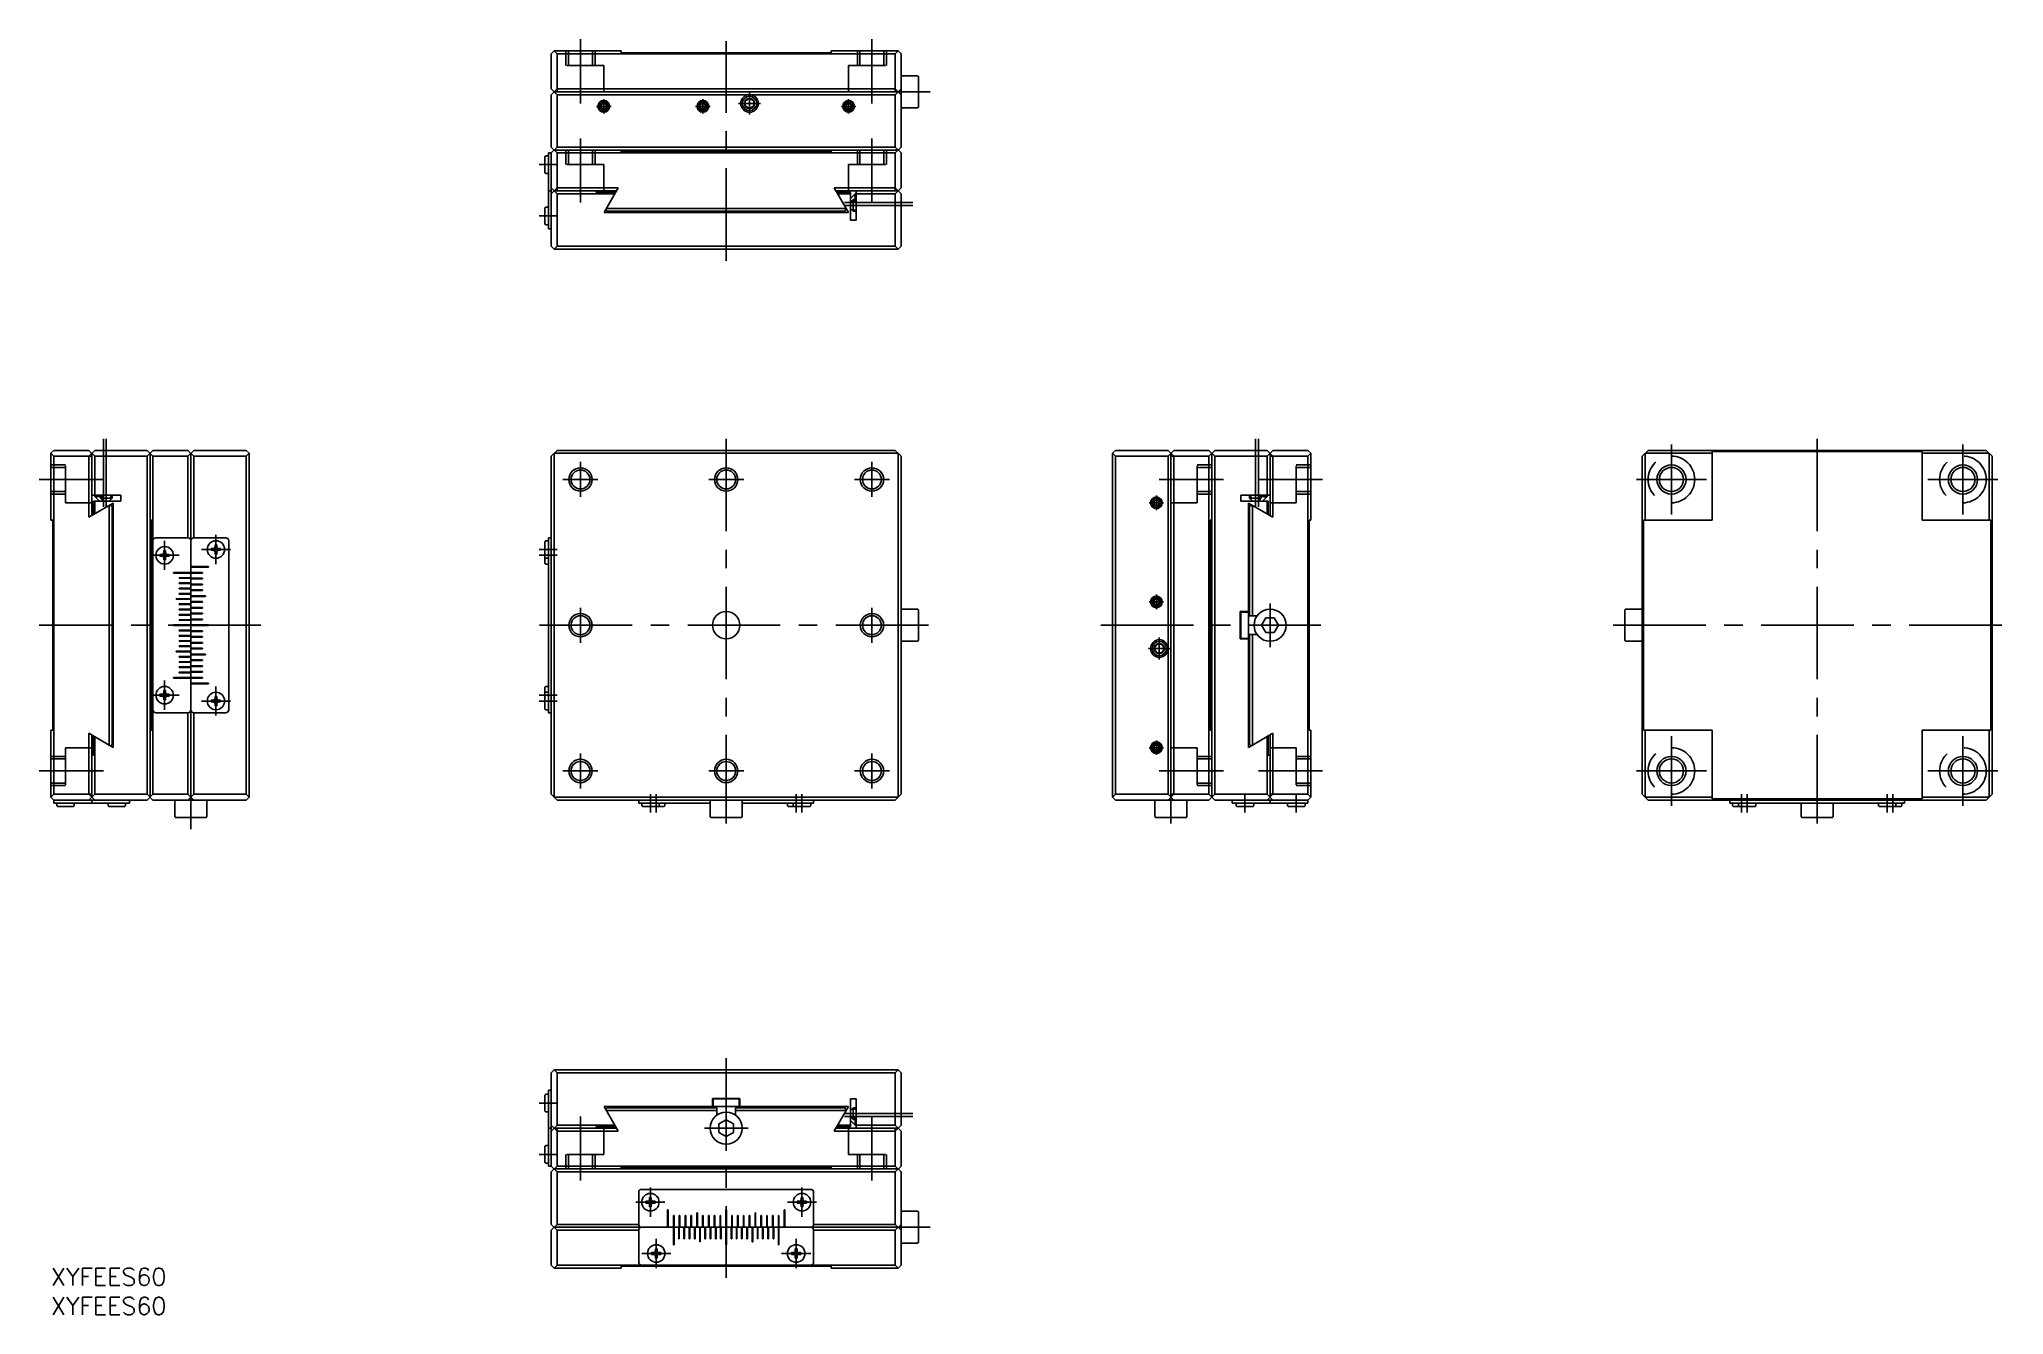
# Model space of a CAD drawing. Extents: x -2 to 335, y -8 to 211.
import ezdxf

# ---------------------------------------------------------------- set-up
doc = ezdxf.new("R2010")
doc.units = 0
doc.header["$LTSCALE"] = 0.5
doc.linetypes.add('CENTER', pattern=[50.8, 31.75, -6.35, 6.35, -6.35])
doc.linetypes.add('DASHED', pattern=[19.05, 12.7, -6.35])
for name, color, linetype in [('MSM_CENTER', 1, 'CENTER'), ('MSM_CONTINUOUS', 7, 'CONTINUOUS'), ('MSM_DASHED', 4, 'DASHED'), ('MSM_NARROW', 5, 'CONTINUOUS'), ('MSM_PART_NUMBER', 7, 'CONTINUOUS')]:
    doc.layers.add(name, color=color, linetype=linetype)
doc.styles.get("Standard").update_dxf_attribs({"font": 'txt.shx', "height": 3, "bigfont": 'bigfont.shx'})

# ---------------------------------------------------------------- blocks, each defined once
blk = doc.blocks.new('*U65')
at = {"layer": 'MSM_PART_NUMBER'}
blk.add_text('XYFEES60', height=3, dxfattribs=at).set_placement((0, -3))
blk = doc.blocks.new('*U66')
at = {"layer": 'MSM_PART_NUMBER'}
blk.add_text('XYFEES60', height=3, dxfattribs=at).set_placement((0, -8))

msp = doc.modelspace()

# ---------------------------------------------------------------- linework, layer by layer
at = {"layer": 'MSM_CENTER'}
for p, q in [((90.83, 199.76), (90.83, 210.76)), ((115.83, 172.76), (115.83, 210.46)), ((140.83, 199.76), (140.83, 210.76)), ((93.58, 199.26), (96.08, 199.26)), ((94.83, 198.01), (94.83, 200.51)), ((113.08, 199.26), (110.58, 199.26)), ((111.83, 198.01), (111.83, 200.51)), ((121.7, 199.76), (117.95, 199.76)), ((119.83, 197.89), (119.83, 201.64)), ((135.58, 199.26), (138.08, 199.26)), ((136.83, 198.01), (136.83, 200.51)), ((150.83, 201.76), (143.83, 201.76)), ((90.83, 182.76), (90.83, 193.76)), ((140.83, 182.76), (140.83, 193.76)), ((86.83, 189.26), (83.73, 189.26)), ((136.13, 182.76), (147.83, 182.76)), ((136.13, 182.26), (147.83, 182.26)), ((86.83, 180.46), (83.73, 180.46)), ((9, 130.56), (9, 142.26)), ((9.5, 130.56), (9.5, 142.26)), ((115.83, 142.26), (115.83, 76.26)), ((206.62, 130.56), (206.62, 142.26)), ((207.12, 130.56), (207.12, 142.26)), ((302.97, 142.26), (302.97, 76.26)), ((90.83, 138.26), (90.83, 132.26)), ((140.83, 138.26), (140.83, 132.26)), ((277.97, 129.26), (277.97, 141.26)), ((327.97, 129.26), (327.97, 141.26)), ((9, 135.26), (-2, 135.26)), ((87.83, 135.26), (93.83, 135.26)), ((112.83, 135.26), (118.83, 135.26)), ((137.83, 135.26), (143.83, 135.26)), ((190.12, 135.26), (201.12, 135.26)), ((207.12, 135.26), (218.12, 135.26)), ((271.97, 135.26), (283.97, 135.26)), ((321.97, 135.26), (333.97, 135.26)), ((189.62, 132.51), (189.62, 130.01)), ((188.37, 131.26), (190.87, 131.26)), ((19.5, 124.76), (19.5, 119.76)), ((28.3, 125.76), (28.3, 120.76)), ((17, 122.26), (22, 122.26)), ((25.8, 123.26), (30.8, 123.26)), ((83.73, 123.26), (86.83, 123.26)), ((83.73, 122.26), (86.83, 122.26)), ((189.62, 113.01), (189.62, 115.51)), ((90.83, 113.26), (90.83, 107.26)), ((140.83, 113.26), (140.83, 107.26)), ((188.37, 114.26), (190.87, 114.26)), ((209.12, 106.51), (209.12, 114.01)), ((36, 110.26), (-2, 110.26)), ((83.83, 110.26), (150.83, 110.26)), ((180.12, 110.26), (217.82, 110.26)), ((190.12, 104.39), (190.12, 108.14)), ((267.97, 110.26), (334.97, 110.26)), ((188.25, 106.26), (192, 106.26)), ((17, 98.26), (22, 98.26)), ((19.5, 100.76), (19.5, 95.76)), ((28.3, 99.76), (28.3, 94.76)), ((83.73, 98.26), (86.83, 98.26)), ((25.8, 97.26), (30.8, 97.26)), ((83.73, 97.26), (86.83, 97.26)), ((277.97, 79.26), (277.97, 91.26)), ((327.97, 79.26), (327.97, 91.26)), ((90.83, 88.26), (90.83, 82.26)), ((140.83, 88.26), (140.83, 82.26)), ((188.37, 89.26), (190.87, 89.26)), ((189.62, 90.51), (189.62, 88.01)), ((9, 85.26), (-2, 85.26)), ((87.83, 85.26), (93.83, 85.26)), ((112.83, 85.26), (118.83, 85.26)), ((137.83, 85.26), (143.83, 85.26)), ((190.12, 85.26), (201.12, 85.26)), ((207.12, 85.26), (218.12, 85.26)), ((271.97, 85.26), (283.97, 85.26)), ((321.97, 85.26), (333.97, 85.26)), ((24, 82.41), (24, 75.26)), ((102.83, 78.16), (102.83, 81.26)), ((103.83, 78.16), (103.83, 81.26)), ((127.83, 78.16), (127.83, 81.26)), ((128.83, 78.16), (128.83, 81.26)), ((192.12, 81.26), (192.12, 76.26)), ((204.82, 81.26), (204.82, 78.16)), ((213.62, 81.26), (213.62, 78.16)), ((289.97, 78.16), (289.97, 81.26)), ((290.97, 78.16), (290.97, 81.26)), ((314.97, 78.16), (314.97, 81.26)), ((315.97, 78.16), (315.97, 81.26)), ((115.83, 36), (115.83, -1.7)), ((86.83, 28.3), (83.73, 28.3)), ((90.83, 26), (90.83, 15)), ((112.08, 24), (119.58, 24)), ((136.13, 26.5), (147.83, 26.5)), ((136.13, 26), (147.83, 26)), ((140.83, 26), (140.83, 15)), ((86.83, 19.5), (83.73, 19.5)), ((102.83, 8.8), (102.83, 13.8)), ((128.83, 8.8), (128.83, 13.8)), ((100.33, 11.3), (105.33, 11.3)), ((126.33, 11.3), (131.33, 11.3)), ((143.68, 7), (150.83, 7)), ((103.83, 0), (103.83, 5)), ((127.83, 0), (127.83, 5)), ((101.33, 2.5), (106.33, 2.5)), ((125.33, 2.5), (130.33, 2.5))]:
    msp.add_line(p, q, dxfattribs=at)
at = {"layer": 'MSM_CONTINUOUS'}
for p, q in [((86.33, 208.76), (85.83, 208.26)), ((85.83, 208.26), (85.83, 202.26)), ((97.83, 208.76), (86.33, 208.76)), ((86.33, 208.76), (86.83, 208.26)), ((86.83, 202.26), (86.83, 208.26)), ((86.83, 208.26), (144.83, 208.26)), ((97.83, 208.46), (97.83, 208.76)), ((133.83, 208.46), (97.83, 208.46)), ((145.33, 208.76), (133.83, 208.76)), ((133.83, 208.76), (133.83, 208.46)), ((145.33, 208.76), (144.83, 208.26)), ((144.83, 202.26), (144.83, 208.26)), ((145.83, 208.26), (145.33, 208.76)), ((145.83, 192.26), (145.83, 208.26)), ((86.83, 202.26), (85.83, 201.26)), ((85.83, 202.26), (86.83, 201.26)), ((86.83, 202.26), (144.83, 202.26)), ((144.83, 202.26), (145.83, 201.26)), ((145.83, 202.26), (144.83, 201.26)), ((146.03, 204.51), (148.63, 204.51)), ((148.83, 204.31), (148.83, 199.21)), ((85.83, 201.26), (85.83, 192.26)), ((86.33, 201.76), (145.33, 201.76)), ((86.83, 201.26), (144.83, 201.26)), ((86.83, 192.26), (86.83, 201.26)), ((94.38, 199.52), (94.83, 199.78)), ((94.38, 199), (94.38, 199.52)), ((94.83, 198.74), (94.38, 199)), ((94.83, 199.78), (95.28, 199.52)), ((95.28, 199), (94.83, 198.74)), ((95.28, 199.52), (95.28, 199)), ((111.38, 199.52), (111.83, 199.78)), ((111.38, 199), (111.38, 199.52)), ((111.83, 198.74), (111.38, 199)), ((111.83, 199.78), (112.28, 199.52)), ((112.28, 199), (111.83, 198.74)), ((112.28, 199.52), (112.28, 199)), ((119.83, 200.63), (119.08, 200.2)), ((119.08, 200.2), (119.08, 199.33)), ((119.08, 199.33), (119.83, 198.9)), ((120.58, 200.2), (119.83, 200.63)), ((119.83, 198.9), (120.58, 199.33)), ((120.58, 199.33), (120.58, 200.2)), ((136.38, 199.52), (136.83, 199.78)), ((136.38, 199), (136.38, 199.52)), ((136.83, 198.74), (136.38, 199)), ((136.83, 199.78), (137.28, 199.52)), ((137.28, 199), (136.83, 198.74)), ((137.28, 199.52), (137.28, 199)), ((144.83, 192.26), (144.83, 201.26)), ((148.63, 199.01), (146.03, 199.01)), ((86.83, 192.26), (85.83, 191.26)), ((85.83, 192.26), (86.83, 191.26)), ((86.83, 192.26), (144.83, 192.26)), ((144.83, 192.26), (145.83, 191.26)), ((145.83, 192.26), (144.83, 191.26)), ((84.73, 187.96), (84.73, 190.56)), ((84.93, 190.76), (85.32, 190.76)), ((85.33, 178.26), (85.33, 191.26)), ((85.33, 191.26), (85.83, 191.26)), ((85.83, 191.26), (85.83, 175.26)), ((86.33, 191.76), (145.33, 191.76)), ((86.83, 185.26), (86.83, 191.26)), ((144.83, 191.26), (86.83, 191.26)), ((97.83, 191.46), (97.83, 191.76)), ((133.83, 191.46), (97.83, 191.46)), ((133.83, 191.76), (133.83, 191.46)), ((144.83, 185.26), (144.83, 191.26)), ((145.83, 191.26), (145.83, 185.26)), ((85.32, 187.76), (84.93, 187.76)), ((84.93, 181.96), (85.32, 181.96)), ((85.33, 184.76), (85.83, 184.76)), ((86.83, 184.26), (85.83, 185.26)), ((85.83, 184.26), (86.83, 185.26)), ((86.33, 184.76), (97.01, 184.76)), ((86.83, 185.26), (97.3, 185.26)), ((86.83, 175.26), (86.83, 184.26)), ((86.83, 184.26), (96.72, 184.26)), ((93.53, 184.76), (93.53, 184.46)), ((93.53, 184.46), (96.84, 184.46)), ((94.88, 181.06), (97.3, 185.26)), ((134.35, 185.26), (136.78, 181.06)), ((144.83, 185.26), (134.35, 185.26)), ((145.33, 184.76), (134.64, 184.76)), ((137.13, 184.46), (134.81, 184.46)), ((137.13, 184.26), (134.93, 184.26)), ((137.13, 179.76), (137.13, 184.46)), ((137.93, 184.26), (137.13, 183.46)), ((137.63, 183.26), (137.13, 182.76)), ((138.13, 183.26), (137.63, 183.26)), ((137.63, 183.26), (137.63, 181.26)), ((137.93, 184.26), (137.93, 183.26)), ((144.83, 184.26), (137.93, 184.26)), ((138.13, 184.76), (138.13, 179.76)), ((145.83, 184.26), (144.83, 185.26)), ((145.83, 185.26), (144.83, 184.26)), ((144.83, 175.26), (144.83, 184.26)), ((145.83, 175.26), (145.83, 184.26)), ((84.73, 179.16), (84.73, 181.76)), ((85.32, 178.96), (84.93, 178.96)), ((136.78, 181.06), (94.88, 181.06)), ((95.43, 181.26), (95.15, 181.54)), ((95.28, 181.76), (136.36, 181.76)), ((95.43, 181.26), (136.23, 181.26)), ((112.83, 181.26), (112.83, 181.06)), ((118.83, 181.26), (118.83, 181.06)), ((136.23, 181.26), (136.36, 181.78)), ((137.13, 181.76), (137.63, 181.26)), ((138.13, 179.76), (137.13, 179.76)), ((137.63, 181.26), (138.13, 181.26)), ((85.83, 178.26), (85.33, 178.26)), ((85.83, 175.26), (86.33, 174.76)), ((86.33, 174.76), (86.83, 175.26)), ((144.83, 175.26), (86.83, 175.26)), ((145.33, 174.76), (144.83, 175.26)), ((145.33, 174.76), (145.83, 175.26)), ((86.33, 174.76), (145.33, 174.76)), ((0.5, 140.26), (0, 139.76)), ((0, 139.76), (0, 128.26)), ((0, 128.26), (0, 139.76)), ((0.5, 139.26), (0, 139.76)), ((0.5, 140.26), (6.5, 140.26)), ((6.5, 139.26), (0.5, 139.26)), ((0.5, 139.26), (0.5, 81.26)), ((7.5, 140.26), (6.5, 139.26)), ((6.5, 140.26), (7.5, 139.26)), ((6.5, 139.26), (6.5, 128.79)), ((7, 139.76), (7, 129.08)), ((16.5, 140.26), (7.5, 140.26)), ((16.5, 139.26), (7.5, 139.26)), ((7.5, 139.26), (7.5, 132.36)), ((16.5, 140.26), (17.5, 139.26)), ((17.5, 140.26), (16.5, 139.26)), ((16.5, 139.26), (16.5, 81.26)), ((17, 80.76), (17, 139.76)), ((17.5, 140.26), (23.5, 140.26)), ((17.5, 139.26), (17.5, 81.26)), ((23.5, 139.26), (17.5, 139.26)), ((23.5, 140.26), (24.5, 139.26)), ((23.5, 139.26), (24.5, 140.26)), ((23.5, 139.26), (23.5, 125.26)), ((24, 139.76), (24, 80.76)), ((24.5, 140.26), (33.5, 140.26)), ((24.5, 139.26), (24.5, 125.26)), ((33.5, 139.26), (24.5, 139.26)), ((33.5, 140.26), (34, 139.76)), ((33.5, 139.26), (34, 139.76)), ((33.5, 139.26), (33.5, 81.26)), ((34, 139.76), (34, 80.76)), ((86.83, 140.26), (85.83, 139.26)), ((85.83, 139.26), (85.83, 81.26)), ((145.33, 139.76), (86.33, 139.76)), ((86.33, 139.76), (86.33, 80.76)), ((144.83, 140.26), (86.83, 140.26)), ((145.83, 139.26), (144.83, 140.26)), ((145.33, 80.76), (145.33, 139.76)), ((145.83, 81.26), (145.83, 139.26)), ((182.62, 140.26), (182.12, 139.76)), ((182.12, 139.76), (182.12, 80.76)), ((182.12, 128.26), (182.12, 139.76)), ((182.62, 139.26), (182.12, 139.76)), ((191.62, 140.26), (182.62, 140.26)), ((182.62, 139.26), (191.62, 139.26)), ((182.62, 139.26), (182.62, 81.26)), ((192.62, 139.26), (191.62, 140.26)), ((192.62, 140.26), (191.62, 139.26)), ((191.62, 139.26), (191.62, 81.26)), ((192.12, 139.76), (192.12, 80.76)), ((198.62, 140.26), (192.62, 140.26)), ((192.62, 139.26), (192.62, 81.26)), ((192.62, 139.26), (198.62, 139.26)), ((198.62, 140.26), (199.62, 139.26)), ((199.62, 140.26), (198.62, 139.26)), ((198.62, 139.26), (198.62, 81.26)), ((199.12, 80.76), (199.12, 139.76)), ((199.62, 140.26), (208.62, 140.26)), ((199.62, 139.26), (208.62, 139.26)), ((199.62, 139.26), (199.62, 81.26)), ((208.62, 140.26), (209.62, 139.26)), ((209.62, 140.26), (208.62, 139.26)), ((208.62, 139.26), (208.62, 132.36)), ((209.12, 139.76), (209.12, 129.08)), ((215.62, 140.26), (209.62, 140.26)), ((209.62, 139.26), (215.62, 139.26)), ((209.62, 139.26), (209.62, 128.79)), ((216.12, 139.76), (215.62, 140.26)), ((216.12, 139.76), (215.62, 139.26)), ((215.62, 139.26), (215.62, 81.26)), ((216.12, 139.76), (216.12, 128.26)), ((272.97, 139.26), (273.97, 140.26)), ((272.97, 81.26), (272.97, 139.26)), ((273.47, 128.26), (273.47, 139.76)), ((273.47, 139.76), (284.97, 139.76)), ((273.97, 140.26), (331.97, 140.26)), ((284.97, 140.06), (320.97, 140.06)), ((284.97, 128.26), (284.97, 140.06)), ((320.97, 140.06), (320.97, 128.26)), ((320.97, 139.76), (332.47, 139.76)), ((331.97, 140.26), (332.97, 139.26)), ((332.47, 128.26), (332.47, 139.76)), ((332.97, 139.26), (332.97, 81.26)), ((7, 132.56), (12, 132.56)), ((12, 131.56), (7.3, 131.56)), ((7.3, 131.56), (7.3, 129.25)), ((7.5, 132.36), (8.3, 131.56)), ((7.5, 132.36), (8.5, 132.36)), ((7.5, 131.56), (7.5, 129.37)), ((8.5, 132.56), (8.5, 132.06)), ((8.5, 132.06), (9, 131.56)), ((8.5, 132.06), (10.5, 132.06)), ((10, 131.56), (10.5, 132.06)), ((10.5, 132.06), (10.5, 132.56)), ((12, 132.56), (12, 131.56)), ((189.1, 131.26), (189.36, 131.71)), ((189.36, 131.71), (189.88, 131.71)), ((189.88, 131.71), (190.14, 131.26)), ((209.12, 132.56), (204.12, 132.56)), ((204.12, 132.56), (204.12, 131.56)), ((204.12, 131.56), (208.82, 131.56)), ((205.62, 132.06), (205.62, 132.56)), ((206.12, 131.56), (205.62, 132.06)), ((207.62, 132.06), (205.62, 132.06)), ((207.62, 132.06), (207.12, 131.56)), ((207.62, 132.56), (207.62, 132.06)), ((208.62, 132.36), (207.62, 132.36)), ((208.62, 132.36), (207.82, 131.56)), ((208.62, 131.56), (208.62, 129.37)), ((208.82, 131.56), (208.82, 129.25)), ((0, 128.26), (0.3, 128.26)), ((0.3, 128.26), (0.3, 92.26)), ((6.5, 128.79), (10.7, 131.21)), ((10.5, 130.66), (9.99, 130.8)), ((10, 89.72), (10, 130.8)), ((10.5, 89.86), (10.5, 130.66)), ((10.7, 131.21), (10.7, 89.31)), ((17.3, 128.26), (17, 128.26)), ((17.3, 92.26), (17.3, 128.26)), ((189.36, 130.81), (189.1, 131.26)), ((189.88, 130.81), (189.36, 130.81)), ((190.14, 131.26), (189.88, 130.81)), ((198.82, 92.26), (198.82, 128.26)), ((198.82, 128.26), (199.12, 128.26)), ((209.62, 128.79), (205.42, 131.21)), ((205.42, 131.21), (205.42, 89.31)), ((205.62, 130.66), (206.14, 130.8)), ((205.62, 111.86), (205.62, 130.66)), ((206.12, 111.86), (206.12, 130.8)), ((216.12, 128.26), (215.82, 128.26)), ((215.82, 128.26), (215.82, 92.26)), ((273.17, 92.26), (273.17, 128.26)), ((273.17, 128.26), (284.97, 128.26)), ((320.97, 128.26), (332.77, 128.26)), ((332.77, 92.26), (332.77, 128.26)), ((23.5, 125.26), (18, 125.26)), ((30, 125.26), (24.5, 125.26)), ((30.5, 95.76), (30.5, 124.76)), ((84.93, 124.76), (85.33, 124.76)), ((85.83, 125.26), (85.33, 125.26)), ((85.33, 125.26), (85.33, 95.26)), ((19.05, 122.41), (18.7, 122.41)), ((18.7, 122.41), (18.7, 122.11)), ((19.05, 122.11), (18.7, 122.11)), ((19.65, 123.06), (19.35, 123.06)), ((19.35, 123.06), (19.35, 122.71)), ((19.35, 121.81), (19.35, 121.46)), ((19.65, 121.46), (19.35, 121.46)), ((19.65, 123.06), (19.65, 122.71)), ((19.65, 121.81), (19.65, 121.46)), ((20.3, 122.41), (19.95, 122.41)), ((20.3, 122.11), (19.95, 122.11)), ((20.3, 122.41), (20.3, 122.11)), ((27.85, 123.41), (27.5, 123.41)), ((27.5, 123.41), (27.5, 123.11)), ((27.85, 123.11), (27.5, 123.11)), ((28.45, 124.06), (28.15, 124.06)), ((28.15, 124.06), (28.15, 123.71)), ((28.15, 122.81), (28.15, 122.46)), ((28.45, 122.46), (28.15, 122.46)), ((28.45, 124.06), (28.45, 123.71)), ((28.45, 122.81), (28.45, 122.46)), ((29.1, 123.41), (28.75, 123.41)), ((29.1, 123.11), (28.75, 123.11)), ((29.1, 123.41), (29.1, 123.11)), ((84.73, 124.56), (84.73, 120.96)), ((85.33, 121.76), (84.93, 121.76)), ((21, 119.21), (21, 119.31)), ((26, 119.31), (21, 119.31)), ((21, 119.21), (26, 119.21)), ((22, 118.31), (22, 118.41)), ((22, 118.41), (24, 118.41)), ((26, 118.31), (22, 118.31)), ((27, 120.31), (24, 120.31)), ((24, 120.21), (27, 120.21)), ((24, 118.21), (26, 118.21)), ((26, 119.21), (26, 119.31)), ((26, 118.21), (26, 118.31)), ((27, 120.21), (27, 120.31)), ((84.93, 120.76), (85.33, 120.76)), ((21.5, 114.71), (21.5, 114.81)), ((21.5, 114.81), (24, 114.81)), ((24, 114.71), (21.5, 114.71)), ((22, 117.41), (22, 117.51)), ((22, 117.51), (24, 117.51)), ((24, 117.41), (22, 117.41)), ((22, 116.51), (22, 116.61)), ((22, 116.61), (24, 116.61)), ((24, 116.51), (22, 116.51)), ((22, 115.61), (22, 115.71)), ((22, 115.71), (24, 115.71)), ((24, 115.61), (22, 115.61)), ((26, 117.31), (24, 117.31)), ((24, 117.21), (26, 117.21)), ((26, 116.31), (24, 116.31)), ((24, 116.21), (26, 116.21)), ((26.5, 115.31), (24, 115.31)), ((24, 115.21), (26.5, 115.21)), ((26, 117.21), (26, 117.31)), ((26, 116.21), (26, 116.31)), ((26.5, 115.21), (26.5, 115.31)), ((189.1, 114.26), (189.36, 114.71)), ((189.36, 114.71), (189.88, 114.71)), ((189.88, 114.71), (190.14, 114.26)), ((10.5, 113.26), (10.7, 113.26)), ((22, 113.81), (22, 113.91)), ((22, 113.91), (24, 113.91)), ((24, 113.81), (22, 113.81)), ((22, 112.91), (22, 113.01)), ((22, 113.01), (24, 113.01)), ((24, 112.91), (22, 112.91)), ((22, 112.01), (22, 112.11)), ((22, 112.11), (24, 112.11)), ((24, 112.01), (22, 112.01)), ((22, 111.11), (22, 111.21)), ((22, 111.21), (26, 111.21)), ((26, 114.31), (24, 114.31)), ((24, 114.21), (26, 114.21)), ((26, 113.31), (24, 113.31)), ((24, 113.21), (26, 113.21)), ((26, 112.31), (24, 112.31)), ((24, 112.21), (26, 112.21)), ((26, 111.31), (24, 111.31)), ((26, 114.21), (26, 114.31)), ((26, 113.21), (26, 113.31)), ((26, 112.21), (26, 112.31)), ((26, 111.21), (26, 111.31)), ((148.63, 113.01), (146.03, 113.01)), ((148.83, 107.71), (148.83, 112.81)), ((189.36, 113.81), (189.1, 114.26)), ((189.88, 113.81), (189.36, 113.81)), ((190.14, 114.26), (189.88, 113.81)), ((204.02, 112.61), (205.42, 112.61)), ((204.02, 112.61), (204.02, 107.91)), ((204.12, 111.51), (204.02, 111.51)), ((205.42, 112.51), (204.12, 112.51)), ((204.12, 108.01), (204.12, 112.51)), ((205.62, 113.26), (205.42, 113.26)), ((206.89, 111.86), (205.62, 111.86)), ((208.4, 111.51), (207.68, 110.26)), ((209.85, 111.51), (208.4, 111.51)), ((210.57, 110.26), (209.85, 111.51)), ((269.97, 112.81), (269.97, 107.71)), ((272.77, 113.01), (270.17, 113.01)), ((21, 110.21), (21, 110.31)), ((21, 110.31), (27, 110.31)), ((27, 110.21), (21, 110.21)), ((24, 111.11), (22, 111.11)), ((22, 109.41), (22, 109.31)), ((24, 109.41), (22, 109.41)), ((22, 109.31), (26, 109.31)), ((22, 108.51), (22, 108.41)), ((24, 108.51), (22, 108.51)), ((22, 108.41), (24, 108.41)), ((26, 109.21), (24, 109.21)), ((24, 108.31), (26, 108.31)), ((26, 108.21), (24, 108.21)), ((26, 109.31), (26, 109.21)), ((26, 108.31), (26, 108.21)), ((27, 110.31), (27, 110.21)), ((204.02, 109.01), (204.12, 109.01)), ((204.02, 107.91), (205.42, 107.91)), ((204.12, 108.01), (205.42, 108.01)), ((206.89, 108.66), (205.62, 108.66)), ((205.62, 108.66), (205.62, 89.86)), ((206.12, 108.66), (206.12, 89.72)), ((207.68, 110.26), (208.4, 109.01)), ((208.4, 109.01), (209.85, 109.01)), ((209.85, 109.01), (210.57, 110.26)), ((10.5, 107.26), (10.7, 107.26)), ((24, 105.81), (21.5, 105.81)), ((21.5, 105.81), (21.5, 105.71)), ((21.5, 105.71), (24, 105.71)), ((22, 107.61), (22, 107.51)), ((24, 107.61), (22, 107.61)), ((22, 107.51), (24, 107.51)), ((22, 106.71), (22, 106.61)), ((24, 106.71), (22, 106.71)), ((22, 106.61), (24, 106.61)), ((22, 104.91), (22, 104.81)), ((24, 104.91), (22, 104.91)), ((22, 104.81), (24, 104.81)), ((24, 107.31), (26, 107.31)), ((26, 107.21), (24, 107.21)), ((24, 106.31), (26, 106.31)), ((26, 106.21), (24, 106.21)), ((24, 105.31), (26.5, 105.31)), ((26.5, 105.21), (24, 105.21)), ((26, 107.31), (26, 107.21)), ((26, 106.31), (26, 106.21)), ((26.5, 105.31), (26.5, 105.21)), ((146.03, 107.51), (148.63, 107.51)), ((189.69, 107.01), (189.26, 106.26)), ((189.26, 106.26), (189.69, 105.51)), ((190.56, 107.01), (189.69, 107.01)), ((189.69, 105.51), (190.56, 105.51)), ((190.99, 106.26), (190.56, 107.01)), ((190.56, 105.51), (190.99, 106.26)), ((205.62, 107.26), (205.42, 107.26)), ((270.17, 107.51), (272.77, 107.51)), ((21, 101.31), (21, 101.21)), ((21, 101.31), (26, 101.31)), ((26, 101.21), (21, 101.21)), ((22, 104.01), (22, 103.91)), ((24, 104.01), (22, 104.01)), ((22, 103.91), (24, 103.91)), ((22, 103.11), (22, 103.01)), ((24, 103.11), (22, 103.11)), ((22, 103.01), (24, 103.01)), ((22, 102.21), (22, 102.11)), ((26, 102.21), (22, 102.21)), ((22, 102.11), (24, 102.11)), ((24, 104.31), (26, 104.31)), ((26, 104.21), (24, 104.21)), ((24, 103.31), (26, 103.31)), ((26, 103.21), (24, 103.21)), ((24, 102.31), (26, 102.31)), ((26, 104.31), (26, 104.21)), ((26, 103.31), (26, 103.21)), ((26, 102.31), (26, 102.21)), ((26, 101.31), (26, 101.21)), ((19.05, 98.41), (18.7, 98.41)), ((18.7, 98.41), (18.7, 98.11)), ((19.05, 98.11), (18.7, 98.11)), ((19.65, 99.06), (19.35, 99.06)), ((19.35, 99.06), (19.35, 98.71)), ((19.35, 97.81), (19.35, 97.46)), ((19.65, 99.06), (19.65, 98.71)), ((19.65, 97.81), (19.65, 97.46)), ((20.3, 98.41), (19.95, 98.41)), ((20.3, 98.11), (19.95, 98.11)), ((20.3, 98.41), (20.3, 98.11)), ((24, 100.31), (27, 100.31)), ((27, 100.21), (24, 100.21)), ((27, 100.31), (27, 100.21)), ((28.45, 98.06), (28.15, 98.06)), ((28.15, 98.06), (28.15, 97.71)), ((28.45, 98.06), (28.45, 97.71)), ((84.73, 95.96), (84.73, 99.56)), ((84.93, 99.76), (85.33, 99.76)), ((85.33, 98.76), (84.93, 98.76)), ((18, 95.26), (23.5, 95.26)), ((19.65, 97.46), (19.35, 97.46)), ((23.5, 95.26), (23.5, 81.26)), ((24.5, 95.26), (30, 95.26)), ((24.5, 95.26), (24.5, 81.26)), ((27.85, 97.41), (27.5, 97.41)), ((27.5, 97.41), (27.5, 97.11)), ((27.85, 97.11), (27.5, 97.11)), ((28.15, 96.81), (28.15, 96.46)), ((28.45, 96.46), (28.15, 96.46)), ((28.45, 96.81), (28.45, 96.46)), ((29.1, 97.41), (28.75, 97.41)), ((29.1, 97.11), (28.75, 97.11)), ((29.1, 97.41), (29.1, 97.11)), ((85.33, 95.76), (84.93, 95.76)), ((85.33, 95.26), (85.83, 95.26)), ((0, 80.76), (0, 92.26)), ((0.3, 92.26), (0, 92.26)), ((0, 92.26), (0, 80.76)), ((10.7, 89.31), (6.5, 91.74)), ((6.5, 81.26), (6.5, 91.74)), ((7, 80.76), (7, 91.45)), ((7.3, 87.96), (7.3, 91.28)), ((7.5, 81.26), (7.5, 91.16)), ((17, 92.26), (17.3, 92.26)), ((182.12, 80.76), (182.12, 92.26)), ((199.12, 92.26), (198.82, 92.26)), ((205.42, 89.31), (209.62, 91.74)), ((208.62, 81.26), (208.62, 91.16)), ((208.82, 87.96), (208.82, 91.28)), ((209.12, 80.76), (209.12, 91.45)), ((209.62, 81.26), (209.62, 91.74)), ((215.82, 92.26), (216.12, 92.26)), ((216.12, 92.26), (216.12, 80.76)), ((284.97, 92.26), (273.17, 92.26)), ((273.47, 80.76), (273.47, 92.26)), ((284.97, 80.46), (284.97, 92.26)), ((332.77, 92.26), (320.97, 92.26)), ((320.97, 92.26), (320.97, 80.46)), ((332.47, 80.76), (332.47, 92.26)), ((7, 87.96), (7.3, 87.96)), ((10.5, 89.86), (10.22, 89.59)), ((189.1, 89.26), (189.36, 89.71)), ((189.36, 88.81), (189.1, 89.26)), ((189.36, 89.71), (189.88, 89.71)), ((189.88, 88.81), (189.36, 88.81)), ((189.88, 89.71), (190.14, 89.26)), ((190.14, 89.26), (189.88, 88.81)), ((205.62, 89.86), (205.9, 89.59)), ((209.12, 87.96), (208.82, 87.96)), ((0, 80.76), (0.5, 81.26)), ((6.5, 81.26), (0.5, 81.26)), ((7.5, 81.26), (6.5, 80.26)), ((7.5, 80.26), (6.5, 81.26)), ((16.5, 81.26), (7.5, 81.26)), ((17.5, 81.26), (16.5, 80.26)), ((17.5, 80.26), (16.5, 81.26)), ((23.5, 81.26), (17.5, 81.26)), ((23.5, 80.26), (24.5, 81.26)), ((23.5, 81.26), (24.5, 80.26)), ((33.5, 81.26), (24.5, 81.26)), ((34, 80.76), (33.5, 81.26)), ((85.83, 81.26), (86.83, 80.26)), ((144.83, 80.26), (145.83, 81.26)), ((182.62, 81.26), (182.12, 80.76)), ((182.62, 81.26), (191.62, 81.26)), ((192.62, 81.26), (191.62, 80.26)), ((192.62, 80.26), (191.62, 81.26)), ((192.62, 81.26), (198.62, 81.26)), ((198.62, 80.26), (199.62, 81.26)), ((199.62, 80.26), (198.62, 81.26)), ((199.62, 81.26), (208.62, 81.26)), ((208.62, 81.26), (209.62, 80.26)), ((208.62, 80.26), (209.62, 81.26)), ((209.62, 81.26), (215.62, 81.26)), ((216.12, 80.76), (215.62, 81.26)), ((273.97, 80.26), (272.97, 81.26)), ((332.97, 81.26), (331.97, 80.26)), ((0.5, 80.26), (0, 80.76)), ((0.5, 80.26), (16.5, 80.26)), ((0.5, 79.76), (0.5, 80.26)), ((13.5, 79.76), (0.5, 79.76)), ((1, 79.36), (1, 79.75)), ((3.8, 79.16), (1.2, 79.16)), ((4, 79.75), (4, 79.36)), ((7, 79.76), (7, 80.26)), ((9.8, 79.36), (9.8, 79.75)), ((12.6, 79.16), (10, 79.16)), ((12.8, 79.75), (12.8, 79.36)), ((13.5, 80.26), (13.5, 79.76)), ((33.5, 80.26), (17.5, 80.26)), ((21.25, 80.06), (21.25, 77.46)), ((26.75, 77.46), (26.75, 80.06)), ((33.5, 80.26), (34, 80.76)), ((86.33, 80.76), (145.33, 80.76)), ((86.83, 80.26), (144.83, 80.26)), ((100.83, 80.26), (100.83, 79.76)), ((100.83, 79.76), (113.08, 79.76)), ((101.33, 79.36), (101.33, 79.76)), ((101.53, 79.16), (105.13, 79.16)), ((104.33, 79.76), (104.33, 79.36)), ((105.33, 79.36), (105.33, 79.76)), ((113.08, 80.06), (113.08, 77.46)), ((118.58, 77.46), (118.58, 80.06)), ((118.58, 79.76), (130.83, 79.76)), ((126.33, 79.36), (126.33, 79.76)), ((130.13, 79.16), (126.53, 79.16)), ((127.33, 79.76), (127.33, 79.36)), ((130.33, 79.76), (130.33, 79.36)), ((130.83, 79.76), (130.83, 80.26)), ((182.62, 80.26), (182.12, 80.76)), ((182.62, 80.26), (198.62, 80.26)), ((189.37, 77.46), (189.37, 80.06)), ((194.87, 80.06), (194.87, 77.46)), ((215.62, 80.26), (199.62, 80.26)), ((202.62, 80.26), (202.62, 79.76)), ((202.62, 79.76), (215.62, 79.76)), ((203.32, 79.75), (203.32, 79.36)), ((203.52, 79.16), (206.12, 79.16)), ((206.32, 79.36), (206.32, 79.75)), ((209.12, 79.76), (209.12, 80.26)), ((212.12, 79.75), (212.12, 79.36)), ((212.32, 79.16), (214.92, 79.16)), ((215.12, 79.36), (215.12, 79.75)), ((216.12, 80.76), (215.62, 80.26)), ((215.62, 79.76), (215.62, 80.26)), ((273.47, 80.76), (284.97, 80.76)), ((331.97, 80.26), (273.97, 80.26)), ((284.97, 80.46), (320.97, 80.46)), ((287.97, 80.26), (287.97, 79.76)), ((287.97, 79.76), (317.97, 79.76)), ((288.47, 79.75), (288.47, 79.36)), ((288.67, 79.16), (292.27, 79.16)), ((289.47, 79.36), (289.47, 79.75)), ((292.47, 79.36), (292.47, 79.75)), ((300.22, 79.76), (300.22, 77.46)), ((305.72, 77.46), (305.72, 79.76)), ((313.47, 79.75), (313.47, 79.36)), ((313.67, 79.16), (317.27, 79.16)), ((316.47, 79.75), (316.47, 79.36)), ((317.47, 79.36), (317.47, 79.75)), ((317.97, 79.76), (317.97, 80.26)), ((320.97, 80.76), (332.47, 80.76)), ((21.45, 77.26), (26.55, 77.26)), ((113.28, 77.26), (118.38, 77.26)), ((194.67, 77.26), (189.57, 77.26)), ((300.42, 77.26), (305.52, 77.26)), ((85.83, 33.5), (86.33, 34)), ((86.33, 34), (145.33, 34)), ((86.33, 34), (86.83, 33.5)), ((145.33, 34), (144.83, 33.5)), ((145.33, 34), (145.83, 33.5)), ((85.83, 30.5), (85.33, 30.5)), ((85.33, 30.5), (85.33, 17.5)), ((85.83, 17.5), (85.83, 33.5)), ((144.83, 33.5), (86.83, 33.5)), ((86.83, 33.5), (86.83, 24.5)), ((144.83, 33.5), (144.83, 24.5)), ((145.83, 33.5), (145.83, 24.5)), ((84.73, 29.6), (84.73, 27)), ((85.32, 29.8), (84.93, 29.8)), ((136.78, 27.7), (94.88, 27.7)), ((94.88, 27.7), (97.3, 23.5)), ((95.43, 27.5), (95.15, 27.22)), ((114.23, 27), (95.28, 27)), ((114.23, 27.5), (95.43, 27.5)), ((112.83, 27.5), (112.83, 27.7)), ((118.18, 29.1), (113.48, 29.1)), ((113.48, 29.1), (113.48, 27.7)), ((113.58, 29), (113.58, 27.7)), ((113.58, 29), (118.08, 29)), ((114.23, 26.24), (114.23, 27.5)), ((114.58, 29.1), (114.58, 29)), ((117.08, 29), (117.08, 29.1)), ((117.43, 26.24), (117.43, 27.5)), ((117.43, 27.5), (136.23, 27.5)), ((117.43, 27), (136.36, 27)), ((118.08, 27.7), (118.08, 29)), ((118.18, 29.1), (118.18, 27.7)), ((118.83, 27.5), (118.83, 27.7)), ((134.35, 23.5), (136.78, 27.7)), ((136.23, 27.5), (136.36, 26.99)), ((138.13, 29), (137.13, 29)), ((137.13, 29), (137.13, 24.3)), ((137.13, 27), (137.63, 27.5)), ((137.63, 27.5), (138.13, 27.5)), ((137.63, 25.5), (137.63, 27.5)), ((138.13, 24), (138.13, 29)), ((84.93, 26.8), (85.32, 26.8)), ((85.33, 24), (85.83, 24)), ((86.83, 24.5), (85.83, 23.5)), ((85.83, 24.5), (86.83, 23.5)), ((86.33, 24), (97.01, 24)), ((86.83, 24.5), (96.72, 24.5)), ((93.53, 24), (93.53, 24.3)), ((93.53, 24.3), (96.84, 24.3)), ((115.83, 25.44), (114.58, 24.72)), ((114.58, 24.72), (114.58, 23.28)), ((117.08, 24.72), (115.83, 25.44)), ((117.08, 23.28), (117.08, 24.72)), ((145.33, 24), (134.64, 24)), ((137.13, 24.3), (134.81, 24.3)), ((137.13, 24.5), (134.93, 24.5)), ((137.63, 25.5), (137.13, 26)), ((137.93, 24.5), (137.13, 25.3)), ((138.13, 25.5), (137.63, 25.5)), ((137.93, 24.5), (137.93, 25.5)), ((144.83, 24.5), (137.93, 24.5)), ((145.83, 24.5), (144.83, 23.5)), ((145.83, 23.5), (144.83, 24.5)), ((84.73, 20.8), (84.73, 18.2)), ((85.32, 21), (84.93, 21)), ((86.83, 23.5), (86.83, 17.5)), ((86.83, 23.5), (97.3, 23.5)), ((114.58, 23.28), (115.83, 22.56)), ((115.83, 22.56), (117.08, 23.28)), ((144.83, 23.5), (134.35, 23.5)), ((144.83, 23.5), (144.83, 17.5)), ((145.83, 17.5), (145.83, 23.5)), ((84.93, 18), (85.32, 18)), ((85.33, 17.5), (85.83, 17.5)), ((86.83, 16.5), (85.83, 17.5)), ((85.83, 16.5), (86.83, 17.5)), ((86.33, 17), (145.33, 17)), ((144.83, 17.5), (86.83, 17.5)), ((133.83, 17.3), (97.83, 17.3)), ((97.83, 17.3), (97.83, 17)), ((133.83, 17), (133.83, 17.3)), ((145.83, 17.5), (144.83, 16.5)), ((145.83, 16.5), (144.83, 17.5)), ((85.83, 7.5), (85.83, 16.5)), ((86.83, 16.5), (86.83, 7.5)), ((86.83, 16.5), (144.83, 16.5)), ((130.33, 13.5), (101.33, 13.5)), ((144.83, 16.5), (144.83, 7.5)), ((145.83, 16.5), (145.83, 0.5)), ((100.83, 13), (100.83, 7.5)), ((102.03, 11.45), (102.03, 11.15)), ((102.03, 11.45), (102.38, 11.45)), ((102.03, 11.15), (102.38, 11.15)), ((102.68, 12.1), (102.68, 11.75)), ((102.68, 12.1), (102.98, 12.1)), ((102.68, 10.85), (102.68, 10.5)), ((102.68, 10.5), (102.98, 10.5)), ((102.98, 12.1), (102.98, 11.75)), ((102.98, 10.85), (102.98, 10.5)), ((103.28, 11.45), (103.63, 11.45)), ((103.28, 11.15), (103.63, 11.15)), ((103.63, 11.45), (103.63, 11.15)), ((128.03, 11.45), (128.03, 11.15)), ((128.03, 11.45), (128.38, 11.45)), ((128.03, 11.15), (128.38, 11.15)), ((128.68, 12.1), (128.68, 11.75)), ((128.68, 12.1), (128.98, 12.1)), ((128.68, 10.85), (128.68, 10.5)), ((128.68, 10.5), (128.98, 10.5)), ((128.98, 12.1), (128.98, 11.75)), ((128.98, 10.85), (128.98, 10.5)), ((129.28, 11.45), (129.63, 11.45)), ((129.28, 11.15), (129.63, 11.15)), ((129.63, 11.45), (129.63, 11.15)), ((130.83, 7.5), (130.83, 13)), ((85.83, 6.5), (86.83, 7.5)), ((86.83, 6.5), (85.83, 7.5)), ((86.33, 7), (145.33, 7)), ((86.83, 7.5), (100.83, 7.5)), ((105.78, 10), (105.78, 7)), ((105.88, 10), (105.78, 10)), ((105.88, 7), (105.88, 10)), ((106.88, 9), (106.78, 9)), ((106.78, 9), (106.78, 4)), ((106.88, 4), (106.88, 9)), ((107.68, 5), (107.68, 7)), ((107.88, 9), (107.78, 9)), ((107.78, 9), (107.78, 5)), ((107.88, 7), (107.88, 9)), ((108.58, 5), (108.58, 7)), ((108.68, 7), (108.68, 5)), ((108.78, 9), (108.78, 7)), ((108.88, 9), (108.78, 9)), ((108.88, 7), (108.88, 9)), ((109.48, 5), (109.48, 7)), ((109.58, 7), (109.58, 5)), ((109.78, 9), (109.78, 7)), ((109.88, 9), (109.78, 9)), ((109.88, 7), (109.88, 9)), ((110.38, 5), (110.38, 7)), ((110.48, 7), (110.48, 5)), ((110.88, 9.5), (110.78, 9.5)), ((110.78, 9.5), (110.78, 7)), ((110.88, 7), (110.88, 9.5)), ((111.28, 4.5), (111.28, 7)), ((111.38, 7), (111.38, 4.5)), ((111.78, 9), (111.78, 7)), ((111.88, 9), (111.78, 9)), ((111.88, 7), (111.88, 9)), ((112.18, 5), (112.18, 7)), ((112.28, 7), (112.28, 5)), ((112.78, 9), (112.78, 7)), ((112.88, 9), (112.78, 9)), ((112.88, 7), (112.88, 9)), ((113.08, 5), (113.08, 7)), ((113.18, 7), (113.18, 5)), ((113.88, 9), (113.78, 9)), ((113.78, 9), (113.78, 7)), ((113.88, 7), (113.88, 9)), ((113.98, 5), (113.98, 7)), ((114.08, 7), (114.08, 5)), ((114.88, 9), (114.78, 9)), ((114.78, 9), (114.78, 7)), ((114.88, 5), (114.88, 9)), ((114.98, 7), (114.98, 5)), ((115.78, 10), (115.88, 10)), ((115.78, 4), (115.78, 10)), ((115.88, 10), (115.88, 4)), ((116.68, 7), (116.68, 5)), ((116.78, 9), (116.88, 9)), ((116.78, 5), (116.78, 9)), ((116.88, 9), (116.88, 7)), ((117.58, 7), (117.58, 5)), ((117.68, 5), (117.68, 7)), ((117.78, 9), (117.88, 9)), ((117.78, 7), (117.78, 9)), ((117.88, 9), (117.88, 7)), ((118.48, 7), (118.48, 5)), ((118.58, 5), (118.58, 7)), ((118.78, 9), (118.88, 9)), ((118.78, 7), (118.78, 9)), ((118.88, 9), (118.88, 7)), ((119.38, 7), (119.38, 5)), ((119.48, 5), (119.48, 7)), ((119.78, 7), (119.78, 9)), ((119.78, 9), (119.88, 9)), ((119.88, 9), (119.88, 7)), ((120.28, 7), (120.28, 4.5)), ((120.38, 4.5), (120.38, 7)), ((120.78, 9.5), (120.88, 9.5)), ((120.78, 7), (120.78, 9.5)), ((120.88, 9.5), (120.88, 7)), ((121.18, 7), (121.18, 5)), ((121.28, 5), (121.28, 7)), ((121.78, 7), (121.78, 9)), ((121.78, 9), (121.88, 9)), ((121.88, 9), (121.88, 7)), ((122.08, 7), (122.08, 5)), ((122.18, 5), (122.18, 7)), ((122.78, 7), (122.78, 9)), ((122.78, 9), (122.88, 9)), ((122.88, 9), (122.88, 7)), ((122.98, 7), (122.98, 5)), ((123.08, 5), (123.08, 7)), ((123.78, 7), (123.78, 9)), ((123.78, 9), (123.88, 9)), ((123.88, 9), (123.88, 5)), ((123.98, 5), (123.98, 7)), ((124.78, 4), (124.78, 9)), ((124.78, 9), (124.88, 9)), ((124.88, 9), (124.88, 4)), ((125.78, 10), (125.88, 10)), ((125.78, 7), (125.78, 10)), ((125.88, 10), (125.88, 7)), ((130.83, 7.5), (144.83, 7.5)), ((145.83, 6.5), (144.83, 7.5)), ((144.83, 6.5), (145.83, 7.5)), ((148.63, 9.75), (146.03, 9.75)), ((148.83, 4.45), (148.83, 9.55)), ((85.83, 0.5), (85.83, 6.5)), ((86.83, 6.5), (100.83, 6.5)), ((86.83, 6.5), (86.83, 0.5)), ((100.83, 6.5), (100.83, 1)), ((106.88, 4), (106.78, 4)), ((107.78, 5), (107.68, 5)), ((108.68, 5), (108.58, 5)), ((109.58, 5), (109.48, 5)), ((110.48, 5), (110.38, 5)), ((111.38, 4.5), (111.28, 4.5)), ((112.28, 5), (112.18, 5)), ((113.18, 5), (113.08, 5)), ((114.08, 5), (113.98, 5)), ((114.98, 5), (114.88, 5)), ((115.88, 4), (115.78, 4)), ((116.68, 5), (116.78, 5)), ((117.58, 5), (117.68, 5)), ((118.48, 5), (118.58, 5)), ((119.38, 5), (119.48, 5)), ((120.28, 4.5), (120.38, 4.5)), ((121.18, 5), (121.28, 5)), ((122.08, 5), (122.18, 5)), ((122.98, 5), (123.08, 5)), ((123.88, 5), (123.98, 5)), ((124.78, 4), (124.88, 4)), ((130.83, 1), (130.83, 6.5)), ((130.83, 6.5), (144.83, 6.5)), ((144.83, 6.5), (144.83, 0.5)), ((146.03, 4.25), (148.63, 4.25)), ((86.33, 0), (85.83, 0.5)), ((86.33, 0), (86.83, 0.5)), ((86.83, 0.5), (144.83, 0.5)), ((133.83, 0.3), (97.83, 0.3)), ((97.83, 0.3), (97.83, 0)), ((103.03, 2.65), (103.03, 2.35)), ((103.03, 2.65), (103.38, 2.65)), ((103.03, 2.35), (103.38, 2.35)), ((103.68, 3.3), (103.68, 2.95)), ((103.68, 3.3), (103.98, 3.3)), ((103.68, 2.05), (103.68, 1.7)), ((103.68, 1.7), (103.98, 1.7)), ((103.98, 3.3), (103.98, 2.95)), ((103.98, 2.05), (103.98, 1.7)), ((104.28, 2.65), (104.63, 2.65)), ((104.28, 2.35), (104.63, 2.35)), ((104.63, 2.65), (104.63, 2.35)), ((127.03, 2.65), (127.03, 2.35)), ((127.03, 2.65), (127.38, 2.65)), ((127.03, 2.35), (127.38, 2.35)), ((127.68, 3.3), (127.68, 2.95)), ((127.68, 3.3), (127.98, 3.3)), ((127.68, 2.05), (127.68, 1.7)), ((127.68, 1.7), (127.98, 1.7)), ((127.98, 3.3), (127.98, 2.95)), ((127.98, 2.05), (127.98, 1.7)), ((128.28, 2.65), (128.63, 2.65)), ((128.28, 2.35), (128.63, 2.35)), ((128.63, 2.65), (128.63, 2.35)), ((133.83, 0), (133.83, 0.3)), ((144.83, 0.5), (145.33, 0)), ((145.83, 0.5), (145.33, 0)), ((97.83, 0), (86.33, 0)), ((145.33, 0), (133.83, 0))]:
    msp.add_line(p, q, dxfattribs=at)
for centre, radius in [((94.83, 199.26), 0.783), ((94.83, 199.26), 0.52), ((111.83, 199.26), 0.783), ((111.83, 199.26), 0.52), ((119.83, 199.76), 1.23), ((119.83, 199.76), 0.866), ((136.83, 199.26), 0.783), ((136.83, 199.26), 0.52), ((90.83, 135.26), 1.62), ((115.83, 135.26), 1.62), ((140.83, 135.26), 1.62), ((277.97, 135.26), 2.07), ((327.97, 135.26), 2.07), ((189.62, 131.26), 0.783), ((189.62, 131.26), 0.52), ((28.3, 123.26), 1.5), ((19.5, 122.26), 1.5), ((189.62, 114.26), 0.783), ((189.62, 114.26), 0.52), ((90.83, 110.26), 1.62), ((115.83, 110.26), 2.35), ((140.83, 110.26), 1.62), ((209.12, 110.26), 2.75), ((190.12, 106.26), 1.23), ((190.12, 106.26), 0.866), ((19.5, 98.26), 1.5), ((28.3, 97.26), 1.5), ((189.62, 89.26), 0.783), ((189.62, 89.26), 0.52), ((90.83, 85.26), 1.62), ((115.83, 85.26), 1.62), ((140.83, 85.26), 1.62), ((277.97, 85.26), 2.07), ((327.97, 85.26), 2.07), ((115.83, 24), 2.75), ((102.83, 11.3), 1.5), ((128.83, 11.3), 1.5), ((103.83, 2.5), 1.5), ((127.83, 2.5), 1.5)]:
    msp.add_circle(centre, radius, dxfattribs=at)
for centre, radius, start, end in [((146.03, 204.31), 0.2, 89.9996, 180), ((148.63, 204.31), 0.2, 359.9999, 90.0001), ((146.03, 199.21), 0.2, 180.0004, 270), ((148.63, 199.21), 0.2, 270.0002, 0.1062), ((84.93, 190.56), 0.2, 89.9997, 180.0004), ((85.32, 190.75), 0.01, 0.4742, 90.0055), ((84.93, 187.96), 0.2, 179.9997, 270.0001), ((85.32, 187.77), 0.01, 269.9968, 359.5249), ((84.93, 181.76), 0.2, 89.9997, 180.0003), ((85.32, 181.95), 0.01, 0.4739, 90.0062), ((84.93, 179.16), 0.2, 179.9996, 270.0004), ((85.32, 178.97), 0.01, 269.9918, 0.0013), ((18, 124.76), 0.5, 89.9999, 179.9824), ((23.5, 124.76), 0.5, 0, 90), ((24.5, 124.76), 0.5, 90, 179.9468), ((30, 124.76), 0.5, 360, 90), ((84.93, 124.56), 0.2, 89.9996, 180.0004), ((19.05, 122.71), 0.3, 270, 0), ((19.05, 121.81), 0.3, 0, 90), ((19.95, 122.71), 0.3, 180, 270), ((19.95, 121.81), 0.3, 90, 180), ((27.85, 123.71), 0.3, 270, 0), ((27.85, 122.81), 0.3, 0, 90), ((28.75, 123.71), 0.3, 180, 270), ((28.75, 122.81), 0.3, 90, 180), ((84.93, 121.96), 0.2, 179.9998, 270.0002), ((84.93, 120.96), 0.2, 179.9996, 270.0002), ((146.03, 112.81), 0.2, 89.9997, 180), ((148.63, 112.81), 0.2, 359.9999, 90), ((270.17, 112.81), 0.2, 90, 180.0001), ((272.77, 112.81), 0.2, 360, 90.0003), ((146.03, 107.71), 0.2, 180, 270.0003), ((148.63, 107.71), 0.2, 270, 0.0001), ((270.17, 107.71), 0.2, 179.9999, 270), ((272.77, 107.71), 0.2, 269.9997, 0), ((19.05, 98.71), 0.3, 270, 0), ((19.05, 97.81), 0.3, 0, 90), ((19.95, 98.71), 0.3, 180, 270), ((19.95, 97.81), 0.3, 90, 180), ((84.93, 99.56), 0.2, 89.9998, 180.0004), ((84.93, 98.56), 0.2, 89.9998, 180.0002), ((18, 95.76), 0.5, 180.0176, 270.0001), ((23.5, 95.76), 0.5, 270.0664, 359.9467), ((24.5, 95.76), 0.5, 180.0533, 269.9336), ((27.85, 97.71), 0.3, 270, 0), ((27.85, 96.81), 0.3, 0, 90), ((28.75, 97.71), 0.3, 180, 270), ((28.75, 96.81), 0.3, 90, 180), ((30, 95.76), 0.5, 270, 0), ((84.93, 95.96), 0.2, 179.9996, 270.0004), ((1.01, 79.75), 0.01, 90.4742, 180.0055), ((1.2, 79.36), 0.2, 179.9997, 270.0004), ((3.8, 79.36), 0.2, 269.9997, 0.0001), ((3.99, 79.75), 0.01, 359.9968, 89.5249), ((9.81, 79.75), 0.01, 90.4739, 180.0062), ((10, 79.36), 0.2, 179.9997, 270.0003), ((12.6, 79.36), 0.2, 269.9996, 0.0004), ((12.79, 79.75), 0.01, 359.9918, 90.0013), ((21.45, 80.06), 0.2, 90.0003, 180.0002), ((26.55, 80.06), 0.2, 360, 89.9996), ((101.53, 79.36), 0.2, 179.9996, 270.0004), ((104.13, 79.36), 0.2, 269.9998, 0.0002), ((105.13, 79.36), 0.2, 269.9996, 0.0002), ((113.28, 80.06), 0.2, 90, 180.0003), ((118.38, 80.06), 0.2, 359.9997, 90), ((126.53, 79.36), 0.2, 179.9998, 270.0004), ((127.53, 79.36), 0.2, 179.9998, 270.0002), ((130.13, 79.36), 0.2, 269.9996, 0.0004), ((189.57, 80.06), 0.2, 90.0004, 180), ((194.67, 80.06), 0.2, 359.9996, 90), ((203.33, 79.75), 0.01, 89.9987, 180.0082), ((203.52, 79.36), 0.2, 179.9996, 270.0004), ((206.12, 79.36), 0.2, 269.9997, 0.0003), ((206.31, 79.75), 0.01, 359.9938, 89.5261), ((212.13, 79.75), 0.01, 90.4751, 180.0032), ((212.32, 79.36), 0.2, 179.9999, 270.0003), ((214.92, 79.36), 0.2, 269.9996, 0.0003), ((215.11, 79.75), 0.01, 359.9945, 89.5258), ((288.48, 79.75), 0.01, 89.9983, 180.0091), ((288.67, 79.36), 0.2, 179.9996, 270.0004), ((289.67, 79.36), 0.2, 180.0001, 269.8509), ((292.27, 79.36), 0.2, 269.9996, 0.0002), ((292.46, 79.75), 0.01, 359.9963, 89.5251), ((313.48, 79.75), 0.01, 90.4749, 180.0037), ((313.67, 79.36), 0.2, 179.9998, 270.0004), ((316.27, 79.36), 0.2, 270.1491, 359.9999), ((316.46, 79.75), 0.01, 359.9984, 89.5242), ((317.27, 79.36), 0.2, 269.9996, 0.0004), ((317.46, 79.75), 0.01, 359.9908, 89.5273), ((21.45, 77.46), 0.2, 179.9999, 270.0001), ((26.55, 77.46), 0.2, 269.9998, 359.9999), ((113.28, 77.46), 0.2, 180, 270.0001), ((118.38, 77.46), 0.2, 269.9999, 360), ((189.57, 77.46), 0.2, 180.0002, 270.1062), ((194.67, 77.46), 0.2, 269.9999, 0.0001), ((300.42, 77.46), 0.2, 180, 270.0001), ((305.52, 77.46), 0.2, 269.9999, 360), ((84.93, 29.6), 0.2, 89.9996, 180.0004), ((84.93, 27), 0.2, 179.9997, 270.0003), ((85.32, 29.79), 0.01, 359.9987, 90.0082), ((85.32, 26.81), 0.01, 269.9938, 359.5261), ((84.93, 20.8), 0.2, 89.9999, 180.0003), ((85.32, 20.99), 0.01, 0.4751, 90.0032), ((84.93, 18.2), 0.2, 179.9996, 270.0003), ((85.32, 18.01), 0.01, 269.9945, 359.5258), ((101.33, 13), 0.5, 90, 180), ((130.33, 13), 0.5, 360, 90), ((102.38, 11.75), 0.3, 270, 0), ((102.38, 10.85), 0.3, 0, 90), ((103.28, 11.75), 0.3, 180, 270), ((103.28, 10.85), 0.3, 90, 180), ((128.38, 11.75), 0.3, 270, 0), ((128.38, 10.85), 0.3, 0, 90), ((129.28, 11.75), 0.3, 180, 270), ((129.28, 10.85), 0.3, 90, 180), ((101.33, 7.5), 0.5, 180, 269.9468), ((101.33, 6.5), 0.5, 90, 180), ((130.33, 7.5), 0.5, 270.0533, 359.9336), ((130.33, 6.5), 0.5, 0.0664, 89.9467), ((146.03, 9.55), 0.2, 90, 179.9996), ((148.63, 9.55), 0.2, 359.9998, 89.9999), ((146.03, 4.45), 0.2, 180.0003, 270.0002), ((148.63, 4.45), 0.2, 269.9999, 0.0001), ((101.33, 1), 0.5, 179.9999, 269.9824), ((103.38, 2.95), 0.3, 270, 0), ((103.38, 2.05), 0.3, 0, 90), ((104.28, 2.95), 0.3, 180, 270), ((104.28, 2.05), 0.3, 90, 180), ((127.38, 2.95), 0.3, 270, 0), ((127.38, 2.05), 0.3, 0, 90), ((128.28, 2.95), 0.3, 180, 270), ((128.28, 2.05), 0.3, 90, 180), ((130.33, 1), 0.5, 270.0176, 0.0001)]:
    msp.add_arc(centre, radius, start, end, dxfattribs=at)
at = {"layer": 'MSM_DASHED'}
for p, q in [((94.83, 206.26), (86.83, 206.26)), ((88.33, 208.76), (88.33, 206.26)), ((88.76, 208.76), (88.76, 206.26)), ((92.89, 208.76), (92.89, 206.26)), ((93.33, 208.76), (93.33, 206.26)), ((94.83, 206.26), (94.83, 201.76)), ((136.83, 206.26), (136.83, 201.76)), ((136.83, 206.26), (144.83, 206.26)), ((138.33, 208.76), (138.33, 206.26)), ((138.76, 208.76), (138.76, 206.26)), ((142.89, 208.76), (142.89, 206.26)), ((143.33, 208.76), (143.33, 206.26)), ((86.83, 202.26), (86.83, 201.76)), ((144.83, 202.26), (144.83, 201.76)), ((94.83, 189.26), (86.83, 189.26)), ((88.33, 191.76), (88.33, 189.26)), ((88.76, 191.76), (88.76, 189.26)), ((92.89, 191.76), (92.89, 189.26)), ((93.33, 191.76), (93.33, 189.26)), ((94.83, 189.26), (94.83, 184.76)), ((136.83, 189.26), (136.83, 184.76)), ((136.83, 189.26), (144.83, 189.26)), ((138.33, 191.76), (138.33, 189.26)), ((138.76, 191.76), (138.76, 189.26)), ((142.89, 191.76), (142.89, 189.26)), ((143.33, 191.76), (143.33, 189.26)), ((86.83, 184.76), (86.83, 185.26)), ((144.83, 184.76), (144.83, 185.26)), ((2.5, 131.26), (2.5, 139.26)), ((7, 139.26), (6.5, 139.26)), ((192.62, 139.26), (192.12, 139.26)), ((196.62, 131.26), (196.62, 139.26)), ((209.12, 139.26), (209.62, 139.26)), ((213.62, 131.26), (213.62, 139.26)), ((0, 137.76), (2.5, 137.76)), ((0, 137.33), (2.5, 137.33)), ((199.12, 137.76), (196.62, 137.76)), ((199.12, 137.33), (196.62, 137.33)), ((216.12, 137.76), (213.62, 137.76)), ((216.12, 137.33), (213.62, 137.33)), ((0, 133.2), (2.5, 133.2)), ((0, 132.76), (2.5, 132.76)), ((199.12, 133.2), (196.62, 133.2)), ((199.12, 132.76), (196.62, 132.76)), ((216.12, 133.2), (213.62, 133.2)), ((216.12, 132.76), (213.62, 132.76)), ((2.5, 131.26), (7, 131.26)), ((196.62, 131.26), (192.12, 131.26)), ((213.62, 131.26), (209.12, 131.26)), ((0, 87.76), (2.5, 87.76)), ((2.5, 89.26), (7, 89.26)), ((2.5, 89.26), (2.5, 81.26)), ((196.62, 89.26), (192.12, 89.26)), ((196.62, 89.26), (196.62, 81.26)), ((199.12, 87.76), (196.62, 87.76)), ((213.62, 89.26), (209.12, 89.26)), ((213.62, 89.26), (213.62, 81.26)), ((216.12, 87.76), (213.62, 87.76)), ((0, 87.33), (2.5, 87.33)), ((199.12, 87.33), (196.62, 87.33)), ((216.12, 87.33), (213.62, 87.33)), ((0, 83.2), (2.5, 83.2)), ((0, 82.76), (2.5, 82.76)), ((7, 81.26), (6.5, 81.26)), ((192.62, 81.26), (192.12, 81.26)), ((199.12, 83.2), (196.62, 83.2)), ((199.12, 82.76), (196.62, 82.76)), ((209.12, 81.26), (209.62, 81.26)), ((216.12, 83.2), (213.62, 83.2)), ((216.12, 82.76), (213.62, 82.76)), ((86.83, 24), (86.83, 23.5)), ((94.83, 19.5), (94.83, 24)), ((136.83, 19.5), (136.83, 24)), ((144.83, 24), (144.83, 23.5)), ((94.83, 19.5), (86.83, 19.5)), ((88.33, 17), (88.33, 19.5)), ((88.76, 17), (88.76, 19.5)), ((92.89, 17), (92.89, 19.5)), ((93.33, 17), (93.33, 19.5)), ((136.83, 19.5), (144.83, 19.5)), ((138.33, 17), (138.33, 19.5)), ((138.76, 17), (138.76, 19.5)), ((142.89, 17), (142.89, 19.5)), ((143.33, 17), (143.33, 19.5))]:
    msp.add_line(p, q, dxfattribs=at)
for centre in [(277.97, 135.26), (327.97, 135.26), (277.97, 85.26), (327.97, 85.26)]:
    msp.add_circle(centre, 4, dxfattribs=at)
at = {"layer": 'MSM_NARROW'}
for p, q in [((138.13, 183.05), (137.41, 183.05)), ((138.13, 183.99), (137.66, 183.99)), ((138.13, 181.48), (137.41, 181.48)), ((7.77, 132.56), (7.77, 132.09)), ((8.72, 132.56), (8.72, 131.85)), ((10.28, 132.56), (10.28, 131.85)), ((205.84, 132.56), (205.84, 131.85)), ((207.41, 132.56), (207.41, 131.85)), ((208.35, 132.56), (208.35, 132.09)), ((204.12, 111.27), (204.02, 111.27)), ((204.12, 109.26), (204.02, 109.26)), ((114.82, 29), (114.82, 29.1)), ((116.83, 29), (116.83, 29.1)), ((138.13, 27.28), (137.41, 27.28)), ((138.13, 25.72), (137.41, 25.72)), ((138.13, 24.77), (137.66, 24.77))]:
    msp.add_line(p, q, dxfattribs=at)
for centre, radius in [((94.83, 199.26), 1), ((111.83, 199.26), 1), ((119.83, 199.76), 1.5), ((136.83, 199.26), 1), ((90.83, 135.26), 2), ((115.83, 135.26), 2), ((140.83, 135.26), 2), ((277.97, 135.26), 2.5), ((327.97, 135.26), 2.5), ((189.62, 131.26), 1), ((189.62, 114.26), 1), ((90.83, 110.26), 2), ((140.83, 110.26), 2), ((190.12, 106.26), 1.5), ((189.62, 89.26), 1), ((277.97, 85.26), 2.5), ((327.97, 85.26), 2.5), ((90.83, 85.26), 2), ((115.83, 85.26), 2), ((140.83, 85.26), 2)]:
    msp.add_circle(centre, radius, dxfattribs=at)

# ---------------------------------------------------------------- block references
at = {"layer": 'MSM_CONTINUOUS'}
for name in ['*U65', '*U66']:
    msp.add_blockref(name, (0, 0), dxfattribs=at)

doc.saveas('drawing.dxf')
